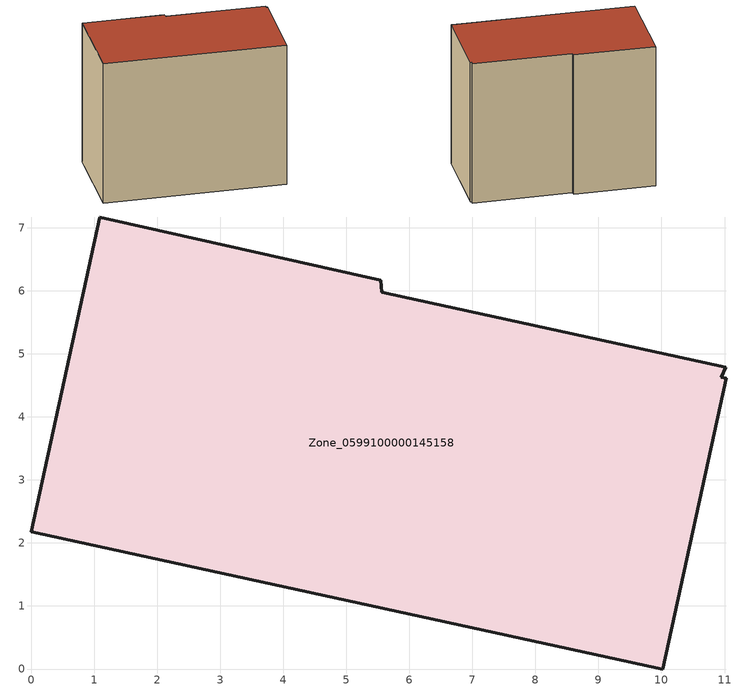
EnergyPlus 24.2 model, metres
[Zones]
Zone_0599100000145158
 floor ground (C_G): 10.02,0 0,2.18 1.09,7.17 5.55,6.17 5.56,5.98 11.02,4.79 10.95,4.63 11.03,4.61 z0
 wall outside (C_F): 10.95,4.63 11.02,4.79 5.56,5.98 5.55,6.17 1.09,7.17 0,2.18 10.02,0 11.03,4.61 10.95,4.63 z0:8.46
 roof outside (C_R): 10.02,0 11.03,4.61 10.95,4.63 11.02,4.79 5.56,5.98 5.55,6.17 1.09,7.17 0,2.18 z8.46
[BUILDING]
Pand.0599100000145158: North Axis=0; Terrain=City; Loads Convergence Tolerance Value=0.04; Temperature Convergence Tolerance Value=0.4; Solar Distribution=FullExterior; Maximum Number of Warmup Days=25; Minimum Number of Warmup Days=1
[Site:Location]
Rotterdam.The.Hague.AP_ZH_NLD Design_Conditions: Latitude=51.96; Longitude=4.45; Time Zone=1; Elevation=-4.5
[SITE:GROUNDTEMPERATURE:BUILDINGSURFACE]
18, 18, 18, 18, 18, 18, 18, 18, 18, 18, 18, 18
[MATERIAL] Thermal Absorptance=0.9; Solar Absorptance=0.7; Visible Absorptance=0.7
Name | Roughness | Thickness | Conductivity | Density | Specific Heat
G.TC.1975-1991 | MediumSmooth | 0.15 | 0.288461 | 540 | 1210
F.TC.1975-1991 | Rough | 0.3 | 0.230769 | 1920 | 840
R.TC.1975-1991 | MediumRough | 0.2 | 0.153846 | 1500 | 1000
[CONSTRUCTION]
C_G: G.TC.1975-1991
C_F: F.TC.1975-1991
C_R: R.TC.1975-1991
[ZONE]
Zone_0599100000145158: Type=1; Multiplier=1; Ceiling Height=Autocalculate; Volume=Autocalculate; Floor Area=autocalculate; Part of Total Floor Area=Yes
[ZONEINFILTRATION:DESIGNFLOWRATE]
Infil_Zone_0599100000145158: Zone or ZoneList or Space or SpaceList=Zone_0599100000145158; Schedule=AlwaysOn; Design Flow Rate Calculation Method=Flow/Area; Flow Rate per Floor Area=0.003; Constant Term Coefficient=1; Temperature Term Coefficient=0; Velocity Term Coefficient=0; Velocity Squared Term Coefficient=0
[HVACTEMPLATE:ZONE:IDEALLOADSAIRSYSTEM]
Zone_0599100000145158: Maximum Heating Supply Air Temperature=50; Minimum Cooling Supply Air Temperature=13; Maximum Heating Supply Air Humidity Ratio=0.0156; Minimum Cooling Supply Air Humidity Ratio=0.0077; Heating Limit=NoLimit; Cooling Limit=NoLimit; Dehumidification Control Type=ConstantSensibleHeatRatio; Cooling Sensible Heat Ratio=0.7; Dehumidification Setpoint=60; Humidification Control Type=None; Humidification Setpoint=30; Outdoor Air Method=None; Outdoor Air Flow Rate per Person=0.00944; Outdoor Air Flow Rate per Zone Floor Area=0; Outdoor Air Flow Rate per Zone=0; Demand Controlled Ventilation Type=None; Outdoor Air Economizer Type=NoEconomizer; Heat Recovery Type=None; Sensible Heat Recovery Effectiveness=0.7; Latent Heat Recovery Effectiveness=0.65
[ZONECONTROL:THERMOSTAT]
ThermostatControl_Zone_0599100000145158: Zone or ZoneList=Zone_0599100000145158; Control Type Schedule=DualSetpointControlType; Control 1=Thermostat_Zone_0599100000145158; Temperature Difference Between Cutout And Setpoint=0
[THERMOSTATSETPOINT:DUALSETPOINT]
Thermostat_Zone_0599100000145158: Heating Setpoint Temperature Schedule=HeatingSetpoint_Zone_0599100000145158; Cooling Setpoint Temperature Schedule=CoolingSetpoint_Zone_0599100000145158
[SCHEDULE:COMPACT]
HeatingSetpoint_Zone_0599100000145158: Through: 12/31, For: AllDays, Until: 24:00, 21
CoolingSetpoint_Zone_0599100000145158: Through: 12/31, For: AllDays, Until: 24:00, 24
DualSetpointControlType: Through: 12/31, For: AllDays, Until: 24:00, 4
AlwaysOn: Through: 12/31, For: AllDays, Until: 24:00, 1
